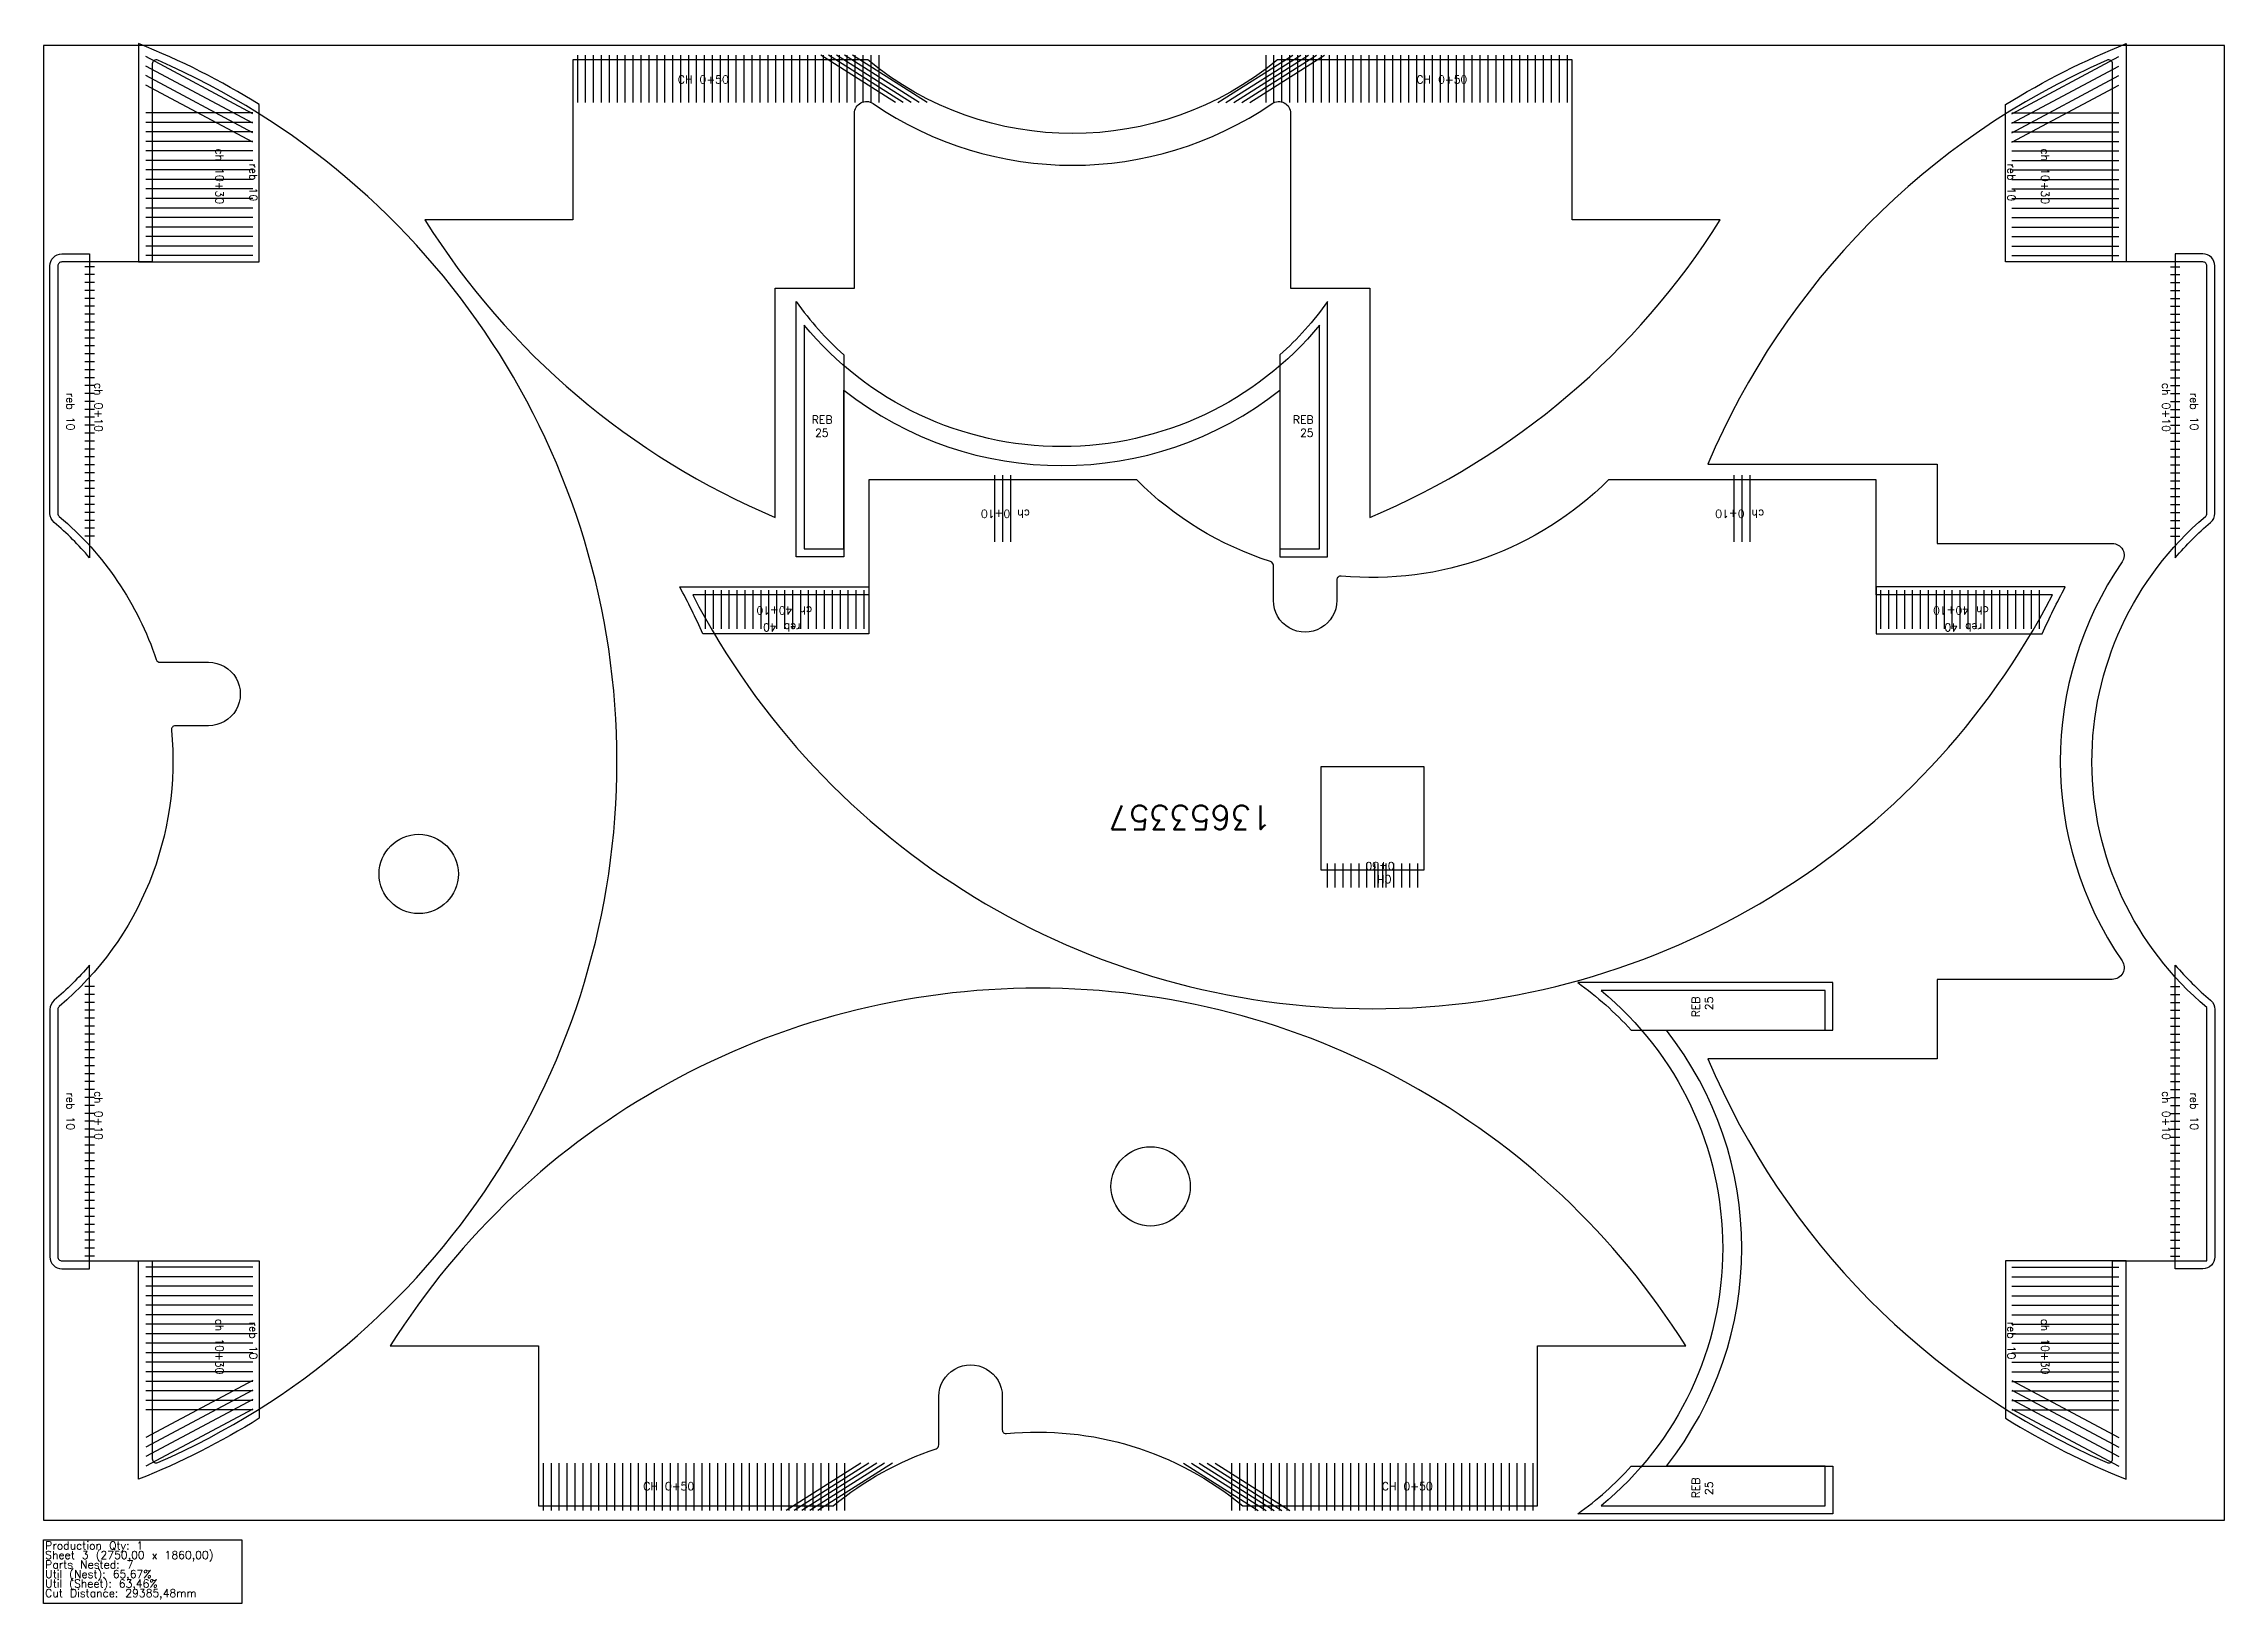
# Model space of a CAD drawing. Header units: millimetres. Extents: x 5775 to 8525, y -105 to 1862.
import ezdxf

# ---------------------------------------------------------------- set-up
doc = ezdxf.new("R2010")
doc.units = ezdxf.units.MM
for name, color, linetype in [('13653357', 7, 'Continuous'), ('13653818', 7, 'Continuous'), ('Chanfro', 7, 'Continuous'), ('Rebaixo', 6, 'Continuous'), ('sheet', 24, 'Continuous'), ('Stats', 7, 'Continuous'), ('Texto', 7, 'Continuous')]:
    doc.layers.add(name, color=color, linetype=linetype)
doc.styles.get("Standard").update_dxf_attribs({"font": 'txt.shx'})

msp = doc.modelspace()

# ---------------------------------------------------------------- linework, layer by layer
at = {"color": 4}
msp.add_lwpolyline([(8163, 1232.1), (8383.5, 1232.1, -0.603342), (8395.9, 1208.6, 0.309718), (8395.9, 705.5, -0.603342), (8383.5, 682.1), (8163, 682.1), (8163, 582.1), (7873.8, 582.1, 0.192363), (8377, 72.6, 0.540575), (8384, 77.2), (8384, 327.1), (8503, 327.1), (8503, 646.5, -0.465216), (8501.2, 1266.1, 0.220476), (8503, 1269.9), (8503, 1582.1, 0.414214), (8498, 1587.1), (8384, 1587.1), (8384, 1836.9, 0.540575), (8377, 1841.5, 0.192363), (7873.8, 1332.1), (8163, 1332.1)], format="xyb", close=True, dxfattribs=at)
at = {"color": 3}
for points in [[(6734.1, 1225.1), (6784.1, 1225.1), (6784.1, 1425.3, 0.345974), (7334.1, 1425.3), (7334.1, 1225.1), (7384.1, 1225.1), (7384.1, 1507.5, -0.471964), (6734.1, 1507.5)], [(8021.4, 18), (8021.4, 68), (7821.3, 68, 0.345974), (7821.3, 618), (8021.4, 618), (8021.4, 668), (7739, 668, -0.471964), (7739, 18)]]:
    msp.add_lwpolyline(points, format="xyb", close=True, dxfattribs=at)
at = {"layer": '13653357', "color": 2}
msp.add_lwpolyline([(7748.2, 1312.1, -0.223199), (7411.3, 1190.9, 0.442032), (7405.8, 1185.9), (7405.8, 1160.1, -1.000002), (7325.8, 1160.1), (7325.8, 1204.4, 0.326039), (7322.3, 1209.1, -0.119122), (7153.4, 1312.1), (6815.7, 1312.1), (6815.7, 1167.1), (6593.5, 1167.1, 0.608883), (8308.1, 1167.1), (8085.9, 1167.1), (8085.9, 1312.1)], format="xyb", close=True, dxfattribs=at)
msp.add_lwpolyline([(7515.8, 950.1), (7385.8, 950.1), (7385.8, 820.1), (7515.8, 820.1)], close=True, dxfattribs=at)
at = {"layer": '13653818', "color": 4}
msp.add_lwpolyline([(5921.8, 1082.1), (5983, 1082.1, -1.000001), (5983, 1002.1), (5941, 1002.1, 0.443132), (5936.1, 996.6, -0.246236), (5794.8, 648, 0.220476), (5793, 644.2), (5793, 332.1, 0.414214), (5798, 327.1), (5912, 327.1), (5912, 77.2, 0.540575), (5919, 72.6, 0.654654), (5919, 1841.5, 0.540575), (5912, 1836.9), (5912, 1587.1), (5798, 1587.1, 0.414214), (5793, 1582.1), (5793, 1269.9, 0.220476), (5794.8, 1266.1, -0.137195), (5917.1, 1085.5, 0.322577)], format="xyb", close=True, dxfattribs=at)
at = {"layer": '13653818', "color": 7}
for points in [[(7330.8, 1842, -0.360149), (6814.3, 1842), (6442.5, 1842), (6442.5, 1640), (6255.8, 1640, 0.153684), (6697.5, 1264.8), (6697.5, 1554), (6797.5, 1554), (6797.5, 1774.5, -0.603342), (6821, 1786.9, 0.309718), (7324.1, 1786.9, -0.603342), (7347.5, 1774.5), (7347.5, 1554), (7447.5, 1554), (7447.5, 1264.8, 0.153684), (7889.2, 1640), (7702.5, 1640), (7702.5, 1842)], [(7287.2, 18), (7658.9, 18), (7658.9, 220), (7845.7, 220, 0.55221), (6212.2, 220), (6398.9, 220), (6398.9, 18), (6770.7, 18, -0.092445), (6900.5, 90.1, 0.322577), (6903.9, 94.8), (6903.9, 156, -1.000002), (6983.9, 156), (6983.9, 114, 0.443132), (6989.4, 109.1, -0.199872)]]:
    msp.add_lwpolyline(points, format="xyb", close=True, dxfattribs=at)
at = {"layer": '13653818', "color": 4}
msp.add_circle((6248, 815.1), 50, dxfattribs=at)
at = {"layer": '13653818', "color": 7}
msp.add_circle((7170.9, 421), 50, dxfattribs=at)
at = {"layer": 'Chanfro', "color": 4}
for p, q in [((6039, 1774.1), (5904, 1846.1)), ((8257, 1774.1), (8392, 1846.1)), ((6039, 1762.1), (5904, 1834.1)), ((6039, 1750.1), (5904, 1822.1)), ((8257, 1762.1), (8392, 1834.1)), ((8257, 1750.1), (8392, 1822.1)), ((6039, 1738.1), (5904, 1810.1)), ((8257, 1738.1), (8392, 1810.1)), ((6039, 1775.1), (5904, 1775.1)), ((6039, 1763.1), (5904, 1763.1)), ((8257, 1775.1), (8392, 1775.1)), ((8257, 1763.1), (8392, 1763.1)), ((6039, 1751.1), (5904, 1751.1)), ((6039, 1739.1), (5904, 1739.1)), ((8257, 1751.1), (8392, 1751.1)), ((8257, 1739.1), (8392, 1739.1)), ((6039, 1727.1), (5904, 1727.1)), ((6039, 1715.1), (5904, 1715.1)), ((8257, 1727.1), (8392, 1727.1)), ((8257, 1715.1), (8392, 1715.1)), ((6039, 1703.1), (5904, 1703.1)), ((6039, 1691.1), (5904, 1691.1)), ((6039, 1679.1), (5904, 1679.1)), ((8257, 1703.1), (8392, 1703.1)), ((8257, 1691.1), (8392, 1691.1)), ((8257, 1679.1), (8392, 1679.1)), ((6039, 1667.1), (5904, 1667.1)), ((6039, 1655.1), (5904, 1655.1)), ((8257, 1667.1), (8392, 1667.1)), ((8257, 1655.1), (8392, 1655.1)), ((6039, 1643.1), (5904, 1643.1)), ((6039, 1631.1), (5904, 1631.1)), ((8257, 1643.1), (8392, 1643.1)), ((8257, 1631.1), (8392, 1631.1)), ((6039, 1619.1), (5904, 1619.1)), ((6039, 1607.1), (5904, 1607.1)), ((6039, 1595.1), (5904, 1595.1)), ((8257, 1619.1), (8392, 1619.1)), ((8257, 1607.1), (8392, 1607.1)), ((8257, 1595.1), (8392, 1595.1)), ((5839, 1581.1), (5827, 1581.1)), ((5839, 1571.1), (5827, 1571.1)), ((8457, 1581.1), (8469, 1581.1)), ((8457, 1571.1), (8469, 1571.1)), ((5839, 1561.1), (5827, 1561.1)), ((5839, 1551.1), (5827, 1551.1)), ((5839, 1541.1), (5827, 1541.1)), ((8457, 1561.1), (8469, 1561.1)), ((8457, 1551.1), (8469, 1551.1)), ((8457, 1541.1), (8469, 1541.1)), ((5839, 1531.1), (5827, 1531.1)), ((5839, 1521.1), (5827, 1521.1)), ((8457, 1531.1), (8469, 1531.1)), ((8457, 1521.1), (8469, 1521.1)), ((5839, 1511.1), (5827, 1511.1)), ((5839, 1501.1), (5827, 1501.1)), ((5839, 1491.1), (5827, 1491.1)), ((8457, 1511.1), (8469, 1511.1)), ((8457, 1501.1), (8469, 1501.1)), ((8457, 1491.1), (8469, 1491.1)), ((5839, 1481.1), (5827, 1481.1)), ((5839, 1471.1), (5827, 1471.1)), ((5839, 1461.1), (5827, 1461.1)), ((8457, 1481.1), (8469, 1481.1)), ((8457, 1471.1), (8469, 1471.1)), ((8457, 1461.1), (8469, 1461.1)), ((5839, 1451.1), (5827, 1451.1)), ((5839, 1441.1), (5827, 1441.1)), ((5839, 1431.1), (5827, 1431.1)), ((8457, 1451.1), (8469, 1451.1)), ((8457, 1441.1), (8469, 1441.1)), ((8457, 1431.1), (8469, 1431.1)), ((5839, 1421.1), (5827, 1421.1)), ((5839, 1411.1), (5827, 1411.1)), ((8457, 1421.1), (8469, 1421.1)), ((8457, 1411.1), (8469, 1411.1)), ((5839, 1401.1), (5827, 1401.1)), ((5839, 1391.1), (5827, 1391.1)), ((5839, 1381.1), (5827, 1381.1)), ((8457, 1401.1), (8469, 1401.1)), ((8457, 1391.1), (8469, 1391.1)), ((8457, 1381.1), (8469, 1381.1)), ((5839, 1371.1), (5827, 1371.1)), ((5839, 1361.1), (5827, 1361.1)), ((5839, 1351.1), (5827, 1351.1)), ((8457, 1371.1), (8469, 1371.1)), ((8457, 1361.1), (8469, 1361.1)), ((8457, 1351.1), (8469, 1351.1)), ((5839, 1341.1), (5827, 1341.1)), ((5839, 1331.1), (5827, 1331.1)), ((5839, 1321.1), (5827, 1321.1)), ((8457, 1341.1), (8469, 1341.1)), ((8457, 1331.1), (8469, 1331.1)), ((8457, 1321.1), (8469, 1321.1)), ((5839, 1311.1), (5827, 1311.1)), ((5839, 1301.1), (5827, 1301.1)), ((8457, 1311.1), (8469, 1311.1)), ((8457, 1301.1), (8469, 1301.1)), ((5839, 1291.1), (5827, 1291.1)), ((5839, 1281.1), (5827, 1281.1)), ((5839, 1271.1), (5827, 1271.1)), ((8457, 1291.1), (8469, 1291.1)), ((8457, 1281.1), (8469, 1281.1)), ((8457, 1271.1), (8469, 1271.1)), ((5839, 1261.1), (5827, 1261.1)), ((5839, 1251.1), (5827, 1251.1)), ((5839, 1241.1), (5827, 1241.1)), ((8457, 1261.1), (8469, 1261.1)), ((8457, 1251.1), (8469, 1251.1)), ((8457, 1241.1), (8469, 1241.1)), ((5839, 673.1), (5827, 673.1)), ((5839, 663.1), (5827, 663.1)), ((8457, 673.1), (8469, 673.1)), ((8457, 663.1), (8469, 663.1)), ((5839, 653.1), (5827, 653.1)), ((5839, 643.1), (5827, 643.1)), ((5839, 633.1), (5827, 633.1)), ((8457, 653.1), (8469, 653.1)), ((8457, 643.1), (8469, 643.1)), ((8457, 633.1), (8469, 633.1)), ((5839, 623.1), (5827, 623.1)), ((5839, 613.1), (5827, 613.1)), ((8457, 623.1), (8469, 623.1)), ((8457, 613.1), (8469, 613.1)), ((5839, 603.1), (5827, 603.1)), ((5839, 593.1), (5827, 593.1)), ((5839, 583.1), (5827, 583.1)), ((8457, 603.1), (8469, 603.1)), ((8457, 593.1), (8469, 593.1)), ((8457, 583.1), (8469, 583.1)), ((5839, 573.1), (5827, 573.1)), ((5839, 563.1), (5827, 563.1)), ((5839, 553.1), (5827, 553.1)), ((8457, 573.1), (8469, 573.1)), ((8457, 563.1), (8469, 563.1)), ((8457, 553.1), (8469, 553.1)), ((5839, 543.1), (5827, 543.1)), ((5839, 533.1), (5827, 533.1)), ((5839, 523.1), (5827, 523.1)), ((8457, 543.1), (8469, 543.1)), ((8457, 533.1), (8469, 533.1)), ((8457, 523.1), (8469, 523.1)), ((5839, 513.1), (5827, 513.1)), ((5839, 503.1), (5827, 503.1)), ((8457, 513.1), (8469, 513.1)), ((8457, 503.1), (8469, 503.1)), ((5839, 493.1), (5827, 493.1)), ((5839, 483.1), (5827, 483.1)), ((5839, 473.1), (5827, 473.1)), ((8457, 493.1), (8469, 493.1)), ((8457, 483.1), (8469, 483.1)), ((8457, 473.1), (8469, 473.1)), ((5839, 463.1), (5827, 463.1)), ((5839, 453.1), (5827, 453.1)), ((5839, 443.1), (5827, 443.1)), ((8457, 463.1), (8469, 463.1)), ((8457, 453.1), (8469, 453.1)), ((8457, 443.1), (8469, 443.1)), ((5839, 433.1), (5827, 433.1)), ((5839, 423.1), (5827, 423.1)), ((5839, 413.1), (5827, 413.1)), ((8457, 433.1), (8469, 433.1)), ((8457, 423.1), (8469, 423.1)), ((8457, 413.1), (8469, 413.1)), ((5839, 403.1), (5827, 403.1)), ((5839, 393.1), (5827, 393.1)), ((8457, 403.1), (8469, 403.1)), ((8457, 393.1), (8469, 393.1)), ((5839, 383.1), (5827, 383.1)), ((5839, 373.1), (5827, 373.1)), ((5839, 363.1), (5827, 363.1)), ((8457, 383.1), (8469, 383.1)), ((8457, 373.1), (8469, 373.1)), ((8457, 363.1), (8469, 363.1)), ((5839, 353.1), (5827, 353.1)), ((5839, 343.1), (5827, 343.1)), ((5839, 333.1), (5827, 333.1)), ((8457, 353.1), (8469, 353.1)), ((8457, 343.1), (8469, 343.1)), ((8457, 333.1), (8469, 333.1)), ((6039, 319.1), (5904, 319.1)), ((6039, 307.1), (5904, 307.1)), ((8257, 319.1), (8392, 319.1)), ((8257, 307.1), (8392, 307.1)), ((6039, 295.1), (5904, 295.1)), ((6039, 283.1), (5904, 283.1)), ((8257, 295.1), (8392, 295.1)), ((8257, 283.1), (8392, 283.1)), ((6039, 271.1), (5904, 271.1)), ((6039, 259.1), (5904, 259.1)), ((8257, 271.1), (8392, 271.1)), ((8257, 259.1), (8392, 259.1)), ((6039, 247.1), (5904, 247.1)), ((6039, 235.1), (5904, 235.1)), ((6039, 223.1), (5904, 223.1)), ((8257, 247.1), (8392, 247.1)), ((8257, 235.1), (8392, 235.1)), ((8257, 223.1), (8392, 223.1)), ((6039, 211.1), (5904, 211.1)), ((6039, 199.1), (5904, 199.1)), ((8257, 211.1), (8392, 211.1)), ((8257, 199.1), (8392, 199.1)), ((6039, 187.1), (5904, 187.1)), ((6039, 176.1), (5904, 104.1)), ((6039, 175.1), (5904, 175.1)), ((8257, 187.1), (8392, 187.1)), ((8257, 176.1), (8392, 104.1)), ((8257, 175.1), (8392, 175.1)), ((6039, 164.1), (5904, 92.1)), ((6039, 163.1), (5904, 163.1)), ((6039, 152.1), (5904, 80.1)), ((6039, 151.1), (5904, 151.1)), ((6039, 140.1), (5904, 68.1)), ((6039, 139.1), (5904, 139.1)), ((8257, 164.1), (8392, 92.1)), ((8257, 163.1), (8392, 163.1)), ((8257, 152.1), (8392, 80.1)), ((8257, 151.1), (8392, 151.1)), ((8257, 140.1), (8392, 68.1)), ((8257, 139.1), (8392, 139.1))]:
    msp.add_line(p, q, dxfattribs=at)
at = {"layer": 'Chanfro', "color": 1}
for p, q in [((6448.5, 1788), (6448.5, 1848)), ((6458.5, 1788), (6458.5, 1848)), ((6468.5, 1788), (6468.5, 1848)), ((6478.5, 1788), (6478.5, 1848)), ((6488.5, 1788), (6488.5, 1848)), ((6498.5, 1788), (6498.5, 1848)), ((6508.5, 1788), (6508.5, 1848)), ((6518.5, 1788), (6518.5, 1848)), ((6528.5, 1788), (6528.5, 1848)), ((6538.5, 1788), (6538.5, 1848)), ((6548.5, 1788), (6548.5, 1848)), ((6558.5, 1788), (6558.5, 1848)), ((6568.5, 1788), (6568.5, 1848)), ((6578.5, 1788), (6578.5, 1848)), ((6588.5, 1788), (6588.5, 1848)), ((6598.5, 1788), (6598.5, 1848)), ((6608.5, 1788), (6608.5, 1848)), ((6618.5, 1788), (6618.5, 1848)), ((6628.5, 1788), (6628.5, 1848)), ((6638.5, 1788), (6638.5, 1848)), ((6648.5, 1788), (6648.5, 1848)), ((6658.5, 1788), (6658.5, 1848)), ((6668.5, 1788), (6668.5, 1848)), ((6678.5, 1788), (6678.5, 1848)), ((6688.5, 1788), (6688.5, 1848)), ((6698.5, 1788), (6698.5, 1848)), ((6708.5, 1788), (6708.5, 1848)), ((6718.5, 1788), (6718.5, 1848)), ((6728.5, 1788), (6728.5, 1848)), ((6738.5, 1788), (6738.5, 1848)), ((6748.5, 1788), (6748.5, 1848)), ((6849.1, 1788), (6754.9, 1848)), ((6758.5, 1788), (6758.5, 1848)), ((6859.1, 1788), (6764.9, 1848)), ((6768.5, 1788), (6768.5, 1848)), ((6869.1, 1788), (6774.9, 1848)), ((6778.5, 1788), (6778.5, 1848)), ((6879.1, 1788), (6784.9, 1848)), ((6788.5, 1788), (6788.5, 1848)), ((6889.1, 1788), (6794.9, 1848)), ((6798.5, 1788), (6798.5, 1848)), ((6808.5, 1788), (6808.5, 1848)), ((6818.5, 1788), (6818.5, 1848)), ((6828.5, 1788), (6828.5, 1848)), ((7255.9, 1788), (7350.2, 1848)), ((7265.9, 1788), (7360.2, 1848)), ((7275.9, 1788), (7370.2, 1848)), ((7285.9, 1788), (7380.2, 1848)), ((7295.9, 1788), (7390.2, 1848)), ((7316.5, 1788), (7316.5, 1848)), ((7326.5, 1788), (7326.5, 1848)), ((7336.5, 1788), (7336.5, 1848)), ((7346.5, 1788), (7346.5, 1848)), ((7356.5, 1788), (7356.5, 1848)), ((7366.5, 1788), (7366.5, 1848)), ((7376.5, 1788), (7376.5, 1848)), ((7386.5, 1788), (7386.5, 1848)), ((7396.5, 1788), (7396.5, 1848)), ((7406.5, 1788), (7406.5, 1848)), ((7416.5, 1788), (7416.5, 1848)), ((7426.5, 1788), (7426.5, 1848)), ((7436.5, 1788), (7436.5, 1848)), ((7446.5, 1788), (7446.5, 1848)), ((7456.5, 1788), (7456.5, 1848)), ((7466.5, 1788), (7466.5, 1848)), ((7476.5, 1788), (7476.5, 1848)), ((7486.5, 1788), (7486.5, 1848)), ((7496.5, 1788), (7496.5, 1848)), ((7506.5, 1788), (7506.5, 1848)), ((7516.5, 1788), (7516.5, 1848)), ((7526.5, 1788), (7526.5, 1848)), ((7536.5, 1788), (7536.5, 1848)), ((7546.5, 1788), (7546.5, 1848)), ((7556.5, 1788), (7556.5, 1848)), ((7566.5, 1788), (7566.5, 1848)), ((7576.5, 1788), (7576.5, 1848)), ((7586.5, 1788), (7586.5, 1848)), ((7596.5, 1788), (7596.5, 1848)), ((7606.5, 1788), (7606.5, 1848)), ((7616.5, 1788), (7616.5, 1848)), ((7626.5, 1788), (7626.5, 1848)), ((7636.5, 1788), (7636.5, 1848)), ((7646.5, 1788), (7646.5, 1848)), ((7656.5, 1788), (7656.5, 1848)), ((7666.5, 1788), (7666.5, 1848)), ((7676.5, 1788), (7676.5, 1848)), ((7686.5, 1788), (7686.5, 1848)), ((7696.5, 1788), (7696.5, 1848)), ((6404.9, 72), (6404.9, 12)), ((6414.9, 72), (6414.9, 12)), ((6424.9, 72), (6424.9, 12)), ((6434.9, 72), (6434.9, 12)), ((6444.9, 72), (6444.9, 12)), ((6454.9, 72), (6454.9, 12)), ((6464.9, 72), (6464.9, 12)), ((6474.9, 72), (6474.9, 12)), ((6484.9, 72), (6484.9, 12)), ((6494.9, 72), (6494.9, 12)), ((6504.9, 72), (6504.9, 12)), ((6514.9, 72), (6514.9, 12)), ((6524.9, 72), (6524.9, 12)), ((6534.9, 72), (6534.9, 12)), ((6544.9, 72), (6544.9, 12)), ((6554.9, 72), (6554.9, 12)), ((6564.9, 72), (6564.9, 12)), ((6574.9, 72), (6574.9, 12)), ((6584.9, 72), (6584.9, 12)), ((6594.9, 72), (6594.9, 12)), ((6604.9, 72), (6604.9, 12)), ((6614.9, 72), (6614.9, 12)), ((6624.9, 72), (6624.9, 12)), ((6634.9, 72), (6634.9, 12)), ((6644.9, 72), (6644.9, 12)), ((6654.9, 72), (6654.9, 12)), ((6664.9, 72), (6664.9, 12)), ((6674.9, 72), (6674.9, 12)), ((6684.9, 72), (6684.9, 12)), ((6694.9, 72), (6694.9, 12)), ((6704.9, 72), (6704.9, 12)), ((6805.5, 72), (6711.3, 12)), ((6714.9, 72), (6714.9, 12)), ((6815.5, 72), (6721.3, 12)), ((6724.9, 72), (6724.9, 12)), ((6825.5, 72), (6731.3, 12)), ((6734.9, 72), (6734.9, 12)), ((6835.5, 72), (6741.3, 12)), ((6744.9, 72), (6744.9, 12)), ((6845.5, 72), (6751.3, 12)), ((6754.9, 72), (6754.9, 12)), ((6764.9, 72), (6764.9, 12)), ((6774.9, 72), (6774.9, 12)), ((6784.9, 72), (6784.9, 12)), ((7212.3, 72), (7306.6, 12)), ((7222.3, 72), (7316.6, 12)), ((7232.3, 72), (7326.6, 12)), ((7242.3, 72), (7336.6, 12)), ((7252.3, 72), (7346.6, 12)), ((7272.9, 72), (7272.9, 12)), ((7282.9, 72), (7282.9, 12)), ((7292.9, 72), (7292.9, 12)), ((7302.9, 72), (7302.9, 12)), ((7312.9, 72), (7312.9, 12)), ((7322.9, 72), (7322.9, 12)), ((7332.9, 72), (7332.9, 12)), ((7342.9, 72), (7342.9, 12)), ((7352.9, 72), (7352.9, 12)), ((7362.9, 72), (7362.9, 12)), ((7372.9, 72), (7372.9, 12)), ((7382.9, 72), (7382.9, 12)), ((7392.9, 72), (7392.9, 12)), ((7402.9, 72), (7402.9, 12)), ((7412.9, 72), (7412.9, 12)), ((7422.9, 72), (7422.9, 12)), ((7432.9, 72), (7432.9, 12)), ((7442.9, 72), (7442.9, 12)), ((7452.9, 72), (7452.9, 12)), ((7462.9, 72), (7462.9, 12)), ((7472.9, 72), (7472.9, 12)), ((7482.9, 72), (7482.9, 12)), ((7492.9, 72), (7492.9, 12)), ((7502.9, 72), (7502.9, 12)), ((7512.9, 72), (7512.9, 12)), ((7522.9, 72), (7522.9, 12)), ((7532.9, 72), (7532.9, 12)), ((7542.9, 72), (7542.9, 12)), ((7552.9, 72), (7552.9, 12)), ((7562.9, 72), (7562.9, 12)), ((7572.9, 72), (7572.9, 12)), ((7582.9, 72), (7582.9, 12)), ((7592.9, 72), (7592.9, 12)), ((7602.9, 72), (7602.9, 12)), ((7612.9, 72), (7612.9, 12)), ((7622.9, 72), (7622.9, 12)), ((7632.9, 72), (7632.9, 12)), ((7642.9, 72), (7642.9, 12)), ((7652.9, 72), (7652.9, 12))]:
    msp.add_line(p, q, dxfattribs=at)
at = {"layer": 'Chanfro', "color": 2}
for p, q in [((6974.5, 1234.1), (6974.5, 1318.1)), ((6984.5, 1234.1), (6984.5, 1318.1)), ((6994.5, 1234.1), (6994.5, 1318.1)), ((7907, 1234.1), (7907, 1318.1)), ((7917, 1234.1), (7917, 1318.1)), ((7927, 1234.1), (7927, 1318.1)), ((6609.7, 1124.1), (6609.7, 1173.1)), ((6619.7, 1124.1), (6619.7, 1173.1)), ((6629.7, 1124.1), (6629.7, 1173.1)), ((6639.7, 1124.1), (6639.7, 1173.1)), ((6649.7, 1124.1), (6649.7, 1173.1)), ((6659.7, 1124.1), (6659.7, 1173.1)), ((6669.7, 1124.1), (6669.7, 1173.1)), ((6679.7, 1124.1), (6679.7, 1173.1)), ((6689.7, 1124.1), (6689.7, 1173.1)), ((6699.7, 1124.1), (6699.7, 1173.1)), ((6709.7, 1124.1), (6709.7, 1173.1)), ((6719.7, 1124.1), (6719.7, 1173.1)), ((6729.7, 1124.1), (6729.7, 1173.1)), ((6739.7, 1124.1), (6739.7, 1173.1)), ((6749.7, 1124.1), (6749.7, 1173.1)), ((6759.7, 1124.1), (6759.7, 1173.1)), ((6769.7, 1124.1), (6769.7, 1173.1)), ((6779.7, 1124.1), (6779.7, 1173.1)), ((6789.7, 1124.1), (6789.7, 1173.1)), ((6799.7, 1124.1), (6799.7, 1173.1)), ((6809.7, 1124.1), (6809.7, 1173.1)), ((8091.9, 1124.1), (8091.9, 1173.1)), ((8101.9, 1124.1), (8101.9, 1173.1)), ((8111.9, 1124.1), (8111.9, 1173.1)), ((8121.9, 1124.1), (8121.9, 1173.1)), ((8131.9, 1124.1), (8131.9, 1173.1)), ((8141.9, 1124.1), (8141.9, 1173.1)), ((8151.9, 1124.1), (8151.9, 1173.1)), ((8161.9, 1124.1), (8161.9, 1173.1)), ((8171.9, 1124.1), (8171.9, 1173.1)), ((8181.9, 1124.1), (8181.9, 1173.1)), ((8191.9, 1124.1), (8191.9, 1173.1)), ((8201.9, 1124.1), (8201.9, 1173.1)), ((8211.9, 1124.1), (8211.9, 1173.1)), ((8221.9, 1124.1), (8221.9, 1173.1)), ((8231.9, 1124.1), (8231.9, 1173.1)), ((8241.9, 1124.1), (8241.9, 1173.1)), ((8251.9, 1124.1), (8251.9, 1173.1)), ((8261.9, 1124.1), (8261.9, 1173.1)), ((8271.9, 1124.1), (8271.9, 1173.1)), ((8281.9, 1124.1), (8281.9, 1173.1)), ((8291.9, 1124.1), (8291.9, 1173.1)), ((7393.8, 798.1), (7393.8, 828.1)), ((7403.8, 798.1), (7403.8, 828.1)), ((7413.8, 798.1), (7413.8, 828.1)), ((7423.8, 798.1), (7423.8, 828.1)), ((7433.8, 798.1), (7433.8, 828.1)), ((7443.8, 798.1), (7443.8, 828.1)), ((7453.8, 798.1), (7453.8, 828.1)), ((7457.8, 798.1), (7457.8, 828.1)), ((7463.8, 798.1), (7463.8, 828.1)), ((7467.8, 798.1), (7467.8, 828.1)), ((7477.8, 798.1), (7477.8, 828.1)), ((7487.8, 798.1), (7487.8, 828.1)), ((7497.8, 798.1), (7497.8, 828.1)), ((7507.8, 798.1), (7507.8, 828.1))]:
    msp.add_line(p, q, dxfattribs=at)
at = {"layer": 'Rebaixo', "color": 4}
for points in [[(5894.7, 1862.5), (5894.7, 1587.1), (6047, 1587.1), (6047, 1785.6, 0.043834)], [(8401.3, 1862.5), (8401.3, 1587.1), (8249, 1587.1), (8249, 1785.6, -0.043834)], [(5833, 1214, 0.03996), (5788.3, 1258.5, -0.220476), (5783, 1269.9), (5783, 1582.1, -0.414214), (5798, 1597.1), (5833, 1597.1)], [(8463, 1214, -0.03996), (8507.7, 1258.5, 0.220476), (8513, 1269.9), (8513, 1582.1, 0.414214), (8498, 1597.1), (8463, 1597.1)], [(5833, 700.1, -0.03996), (5788.3, 655.7, 0.220476), (5783, 644.2), (5783, 332.1, 0.414214), (5798, 317.1), (5833, 317.1)], [(8463, 700.1, 0.03996), (8507.7, 655.7, -0.220476), (8513, 644.2), (8513, 332.1, -0.414214), (8498, 317.1), (8463, 317.1)], [(5894.7, 51.6), (5894.7, 327.1), (6047, 327.1), (6047, 128.5, -0.043834)], [(8401.3, 51.6), (8401.3, 327.1), (8249, 327.1), (8249, 128.5, 0.043834)]]:
    msp.add_lwpolyline(points, format="xyb", close=True, dxfattribs=at)
at = {"layer": 'Rebaixo', "color": 3}
for points in [[(6724.1, 1537, 0.055025), (6784.1, 1469.7), (6784.1, 1215.1), (6724.1, 1215.1)], [(7394.1, 1537, -0.055025), (7334.1, 1469.7), (7334.1, 1215.1), (7394.1, 1215.1)], [(7709.5, 678, -0.055025), (7776.9, 618), (8031.4, 618), (8031.4, 678)], [(7709.5, 8, 0.055025), (7776.9, 68), (8031.4, 68), (8031.4, 8)]]:
    msp.add_lwpolyline(points, format="xyb", close=True, dxfattribs=at)
at = {"layer": 'Rebaixo', "color": 2}
for points in [[(6815.7, 1118.1), (6606.2, 1118.1, 0.02083), (6577.2, 1177.1), (6815.7, 1177.1), (6815.7, 1118.1)], [(8085.9, 1118.1), (8295.4, 1118.1, -0.02083), (8324.4, 1177.1), (8085.9, 1177.1), (8085.9, 1118.1)]]:
    msp.add_lwpolyline(points, format="xyb", dxfattribs=at)
at = {"layer": 'sheet', "color": 7}
msp.add_lwpolyline([(5775, 0), (8525, 0), (8525, 1860), (5775, 1860)], close=True, dxfattribs=at)
at = {"layer": 'Stats', "color": 151}
msp.add_lwpolyline([(5775, -25), (6025, -25), (6025, -105), (5775, -105), (5775, -25)], close=True, dxfattribs=at)

# ---------------------------------------------------------------- texts
at = {"layer": 'Chanfro', "color": 1, "char_height": 10, "width": 89.962}
for insert, attachment_point in [((6574.8, 1812.2), 7), ((7570.3, 1812.2), 9), ((6531.2, 47.8), 1), ((7526.7, 47.8), 3)]:
    msp.add_mtext('CH 0+50', dxfattribs=dict(at, insert=insert, attachment_point=attachment_point))
at = {"layer": 'Chanfro', "color": 4, "char_height": 10, "rotation": 270}
for s, width, insert, attachment_point in [('ch 10+30', 135.92, (6001.9, 1660), 3), ('ch 10+30', 135.92, (8294, 1660), 9), ('ch 0+10', 105.862, (5839.3, 1372.8), 9), ('ch 0+10', 105.862, (8456.6, 1372.8), 3), ('ch 0+10', 105.862, (5839.3, 541.3), 7), ('ch 0+10', 105.862, (8456.6, 541.3), 1), ('ch 10+30', 135.92, (6001.9, 254.1), 1), ('ch 10+30', 135.92, (8294, 254.1), 7)]:
    msp.add_mtext_dynamic_manual_height_columns(s, width=width, gutter_width=12.5, heights=[0], dxfattribs=dict(at, insert=insert, attachment_point=attachment_point))
at = {"layer": 'Chanfro', "color": 2, "char_height": 10, "rotation": 180}
for s, insert, width, attachment_point in [('ch 0+10', (6957, 1264.3), 95.116, 3), ('ch 0+10', (7944.6, 1264.3), 95.116, 1), ('{\\W0.350417; }CH 0+30', (7478.7, 803.5), 56.881, 1)]:
    msp.add_mtext(s, dxfattribs=dict(at, insert=insert, width=width, attachment_point=attachment_point))
for insert, attachment_point in [((6673.8, 1142.4), 3), ((8227.8, 1142.4), 1)]:
    msp.add_mtext_dynamic_manual_height_columns('ch 40+10', width=91.15, gutter_width=12.5, heights=[0], dxfattribs=dict(at, insert=insert, attachment_point=attachment_point))
at = {"layer": 'Rebaixo', "color": 4, "char_height": 10, "rotation": 270}
for insert, attachment_point in [((6044.5, 1663.8), 3), ((8251.4, 1663.8), 9), ((5813.9, 1374.6), 3), ((8482, 1374.6), 9), ((5813.9, 539.5), 1), ((8482, 539.5), 7), ((6044.5, 250.3), 1), ((8251.4, 250.3), 7)]:
    msp.add_mtext_dynamic_manual_height_columns('reb 10', width=122.149, gutter_width=12.5, heights=[0], dxfattribs=dict(at, insert=insert, attachment_point=attachment_point))
at = {"layer": 'Rebaixo', "color": 3, "char_height": 10}
for s, insert, attachment_point in [('{\\W0.17573; }REB \\P{\\W0.67573; }25', (6741.7, 1393.2), 1), ('REB 25', (7376.5, 1393.2), 3)]:
    msp.add_mtext_dynamic_manual_height_columns(s, width=30.181, gutter_width=12.5, heights=[0], dxfattribs=dict(at, insert=insert, attachment_point=attachment_point))
at = {"layer": 'Rebaixo', "color": 2, "char_height": 10, "rotation": 180}
for insert, attachment_point in [((6682.2, 1121.1), 3), ((8219.4, 1121.1), 1)]:
    msp.add_mtext_dynamic_manual_height_columns('reb 40', width=51.424, gutter_width=12.5, heights=[0], dxfattribs=dict(at, insert=insert, attachment_point=attachment_point))
at = {"layer": 'Rebaixo', "color": 3, "char_height": 10, "rotation": 90}
for s, insert, attachment_point in [('REB 25', (7853.4, 660.4), 3), ('{\\W0.17573; }REB \\P{\\W0.67573; }25', (7853.4, 25.6), 1)]:
    msp.add_mtext_dynamic_manual_height_columns(s, width=30.181, gutter_width=12.5, heights=[0], dxfattribs=dict(at, insert=insert, attachment_point=attachment_point))
at = {"layer": 'Stats', "color": 60}
for s, p in [('Production Qty: 1', (5777, -37)), ('Sheet 3 (2750,00 x 1860,00)', (5777, -49)), ('Parts Nested: 7', (5777, -61)), ('Util (Nest): 65,67%', (5777, -73)), ('Util (Sheet): 63,46%', (5777, -85)), ('Cut Distance: 29385,48mm', (5777, -97))]:
    msp.add_text(s, height=10, dxfattribs=at).set_placement(p)
at = {"layer": 'Texto', "color": 2, "insert": (7323.7, 871.3), "char_height": 30, "width": 371.765, "attachment_point": 1, "rotation": 180}
msp.add_mtext('13653357', dxfattribs=at)

doc.saveas('drawing.dxf')
